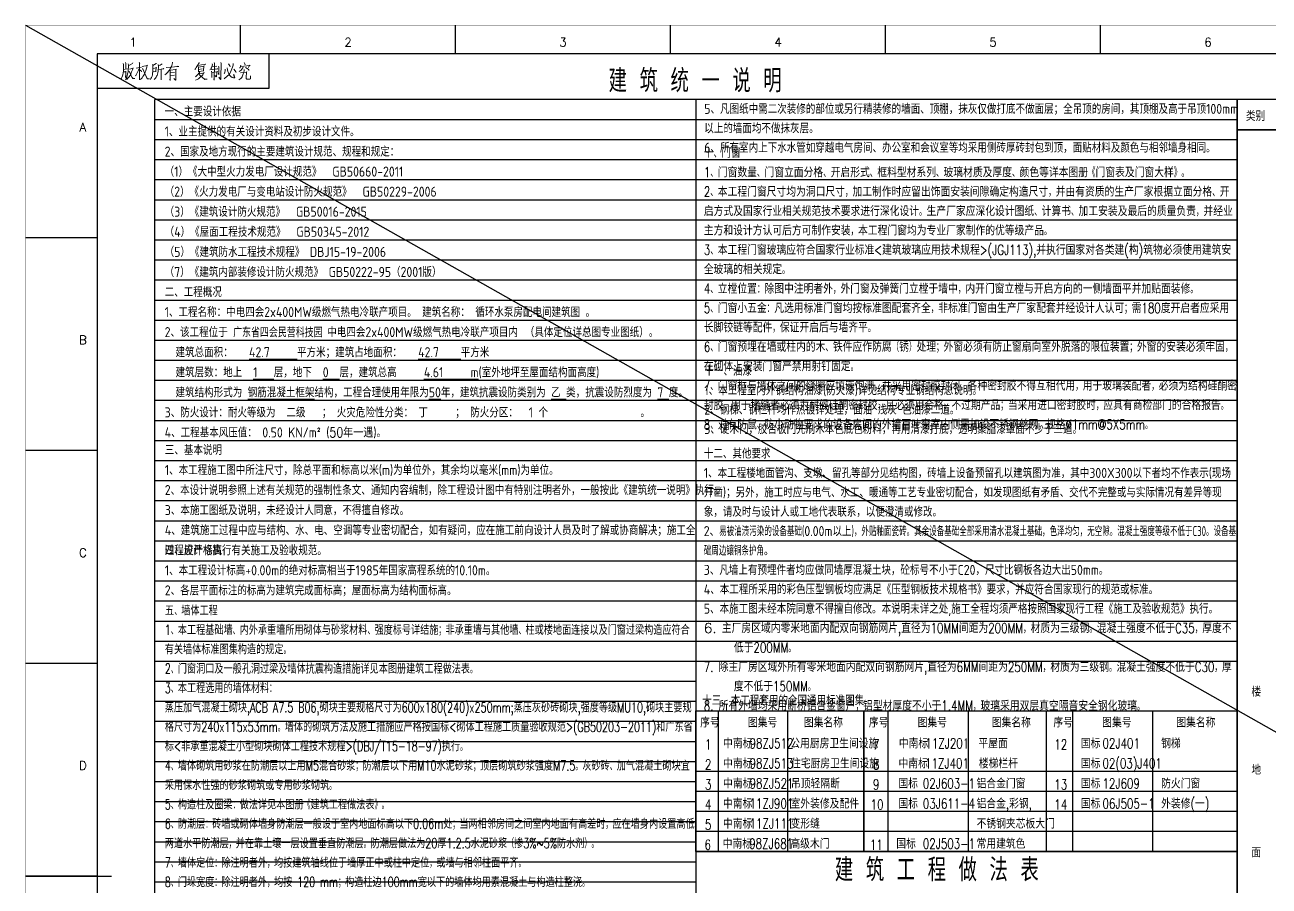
# Model space of a CAD drawing. Header units: millimetres. Extents: x 272502 to 382320, y 153465 to 264763.
# Drawn here: x 277270 to 320675, y 234693 to 264743 of the extents above; entities that cross this region are included whole.
import ezdxf
from ezdxf.enums import TextEntityAlignment as Align

# ---------------------------------------------------------------- set-up
doc = ezdxf.new("R2010")
doc.units = ezdxf.units.MM
doc.header["$LTSCALE"] = 1000
doc.layers.get('0').update_dxf_attribs({"color": 8})
for name, color, linetype in [('-人员定位', 6, 'Continuous'), ('PUB_TEXT', 8, 'Continuous'), ('工程做法表', 8, 'Continuous')]:
    doc.layers.add(name, color=color, linetype=linetype)
doc.styles.add('BIGFONT', font='geditxt.shx', dxfattribs={"bigfont": 'hztxt.shx'})
doc.styles.add('HZ', font='geditxt.shx', dxfattribs={"width": 0.75, "bigfont": 'hzfs_1.shx'})
doc.styles.get("Standard").update_dxf_attribs({"font": 'txt', "bigfont": 'gbcbig.shx'})

# ---------------------------------------------------------------- blocks, each defined once
blk = doc.blocks.new('GEDI_WK_A11')
at = {"color": 3}
for p, q in [((75, 584), (75, 594)), ((150, 584), (150, 594)), ((225, 584), (225, 594)), ((300, 584), (300, 594)), ((375, 584), (375, 594)), ((85, 572), (85, 584)), ((25, 572), (85, 572)), ((25, 519.75), (0, 519.75)), ((25, 445.5), (0, 445.5)), ((25, 371.25), (0, 371.25)), ((25, 297), (0, 297))]:
    blk.add_line(p, q, dxfattribs=at)
blk.add_lwpolyline([(0, 0, 0.1, 0.1, 0), (1050, 0, 0.1, 0.1, 0), (1050, 594, 0.1, 0.1, 0), (0, 594, 0.1, 0.1, 0)], format="xyseb", close=True, dxfattribs=at)
blk.add_lwpolyline([(25, 10), (1040, 10), (1040, 584), (25, 584)], close=True, dxfattribs=at)
blk.add_lwpolyline([(30, 297, 0.5, 0.5, 0), (0, 297, 0.5, 0.5, 0)], format="xyseb", dxfattribs=at)
for s, p in [('1', (37.5, 588)), ('2', (112.5, 588)), ('3', (187.5, 588)), ('4', (262.5, 588)), ('5', (337.5, 588)), ('6', (412.5, 588))]:
    blk.add_text(s, height=3, dxfattribs=at).set_placement(p, align=Align.MIDDLE)
for s, p in [('A', (20, 556.88)), ('B', (20, 482.62)), ('C', (20, 408.38)), ('D', (20, 334.12))]:
    blk.add_text(s, height=3, dxfattribs=at).set_placement(p, align=Align.CENTER)
blk = doc.blocks.new('GEDI_Copyright_2012')
at = {"color": 7, "lineweight": 0}
for points in [[(8.99, -3.43), (9.11, -3.83), (9.11, -5.03), (9.11, -5.93), (9.03, -6.73), (8.9, -7.33), (8.73, -8.03), (8.48, -8.53), (8.22, -8.93)], [(10.81, -3.53), (10.9, -4.03), (10.9, -4.68), (10.81, -5.53), (10.73, -6.33), (10.6, -7.03), (10.47, -7.68), (10.3, -8.23), (10.09, -8.72), (9.84, -9.08)], [(9.88, -3.13), (9.96, -3.43), (9.96, -5.33)], [(12.43, -3.23), (12.34, -3.38), (11.53, -3.88), (10.98, -4.13)], [(14.64, -3.13), (14.81, -3.38), (14.76, -3.33), (14.72, -9.13), (14.68, -8.72), (14.72, -8.13)], [(15.7, -4.48), (17.52, -4.18), (17.44, -4.03), (17.27, -4.68), (17.1, -5.43), (16.93, -5.93), (16.76, -6.43), (16.55, -6.93), (16.21, -7.48), (15.91, -7.98), (15.61, -8.43), (15.32, -8.72), (15.02, -8.98)], [(20.67, -3.38), (20.5, -3.48), (19.35, -4.13), (19.27, -3.73), (19.4, -4.13), (19.4, -5.43), (19.35, -6.23), (19.31, -6.78), (19.22, -7.33), (19.1, -7.83), (18.93, -8.33), (18.72, -8.68), (18.54, -8.98)], [(22.67, -3.58), (21.99, -3.98), (21.35, -4.13), (21.26, -3.73), (21.35, -4.33), (21.31, -4.93), (21.26, -5.58), (21.22, -6.13), (21.13, -6.63), (21.05, -7.18), (20.92, -7.58), (20.71, -7.88), (20.5, -8.23), (20.28, -8.53), (20.07, -8.78), (19.86, -8.98)], [(26.28, -2.98), (26.28, -3.23), (26.02, -4.08), (25.76, -4.68), (25.51, -5.08), (25.04, -5.83), (24.36, -6.63), (23.9, -7.13), (23.6, -7.38)], [(23.98, -4.83), (28.4, -4.43), (28.14, -4.33)], [(28.14, -4.33), (27.8, -4.48)], [(35.45, -3.03), (35.49, -3.23), (34.98, -4.18), (34.52, -4.83), (34.26, -5.23), (34.05, -5.53)], [(35.11, -4.08), (36.34, -3.93), (37.87, -3.68), (37.75, -3.63), (37.49, -3.73)], [(35.24, -4.43), (35.28, -4.73), (35.32, -5.58), (35.32, -6.38), (35.28, -6.23), (37.19, -5.93), (37.07, -5.93), (37.15, -4.23), (37.28, -4.38), (35.28, -4.68)], [(40.12, -3.58), (40.16, -3.88), (39.83, -4.93), (39.66, -5.23)], [(40.12, -4.48), (41.74, -4.33)], [(40.8, -3.03), (40.84, -3.28), (40.8, -9.23), (40.72, -8.88), (40.8, -8.53)], [(42.33, -4.33), (42.42, -4.58), (42.42, -7.33), (42.33, -6.83), (42.37, -6.53)], [(43.1, -3.13), (43.18, -3.43), (43.14, -8.23), (43.14, -8.53), (43.1, -8.78), (43.05, -8.88), (42.97, -8.98), (42.37, -8.23), (43.05, -8.88)], [(47.43, -3.48), (47.39, -4.03), (47.17, -4.73), (47, -5.28), (46.71, -5.88), (46.45, -6.48), (46.2, -6.88), (45.86, -7.38), (45.47, -7.78), (45.09, -8.13), (44.67, -8.48), (44.24, -8.72)], [(45.82, -3.53), (46.07, -3.93), (46.24, -4.28), (46.32, -4.48), (46.32, -4.63)], [(50.06, -3.98), (50.02, -4.33), (49.94, -4.58), (49.85, -4.83), (49.77, -4.98), (49.68, -5.03), (50.02, -4.43), (53.29, -4.13), (53.16, -4.03), (52.78, -4.83)], [(51.21, -3.03), (51.47, -3.58), (51.55, -3.93)], [(9.11, -6.38), (10.01, -6.28), (9.92, -6.13), (9.92, -8.38), (9.88, -8.08), (9.88, -7.68)], [(9.16, -5.48), (10.39, -5.28)], [(11.2, -5.43), (12.56, -5.08), (12.47, -4.93), (12.26, -5.58), (12, -6.38), (11.75, -6.98), (11.45, -7.63), (11.03, -8.23), (10.6, -8.68), (10.26, -9.03)], [(11.15, -6.08), (12.34, -8.63), (13.15, -8.68), (12.38, -8.58), (12.17, -8.28)], [(14.72, -4.88), (14.42, -5.73), (14.08, -6.43), (13.74, -7.13), (13.45, -7.63), (13.36, -7.78)], [(13.62, -5.08), (15.4, -4.68)], [(14.72, -5.63), (15.27, -6.03), (15.4, -6.33)], [(15.61, -5.23), (15.87, -5.28), (17.44, -8.72), (18.2, -8.83), (17.44, -8.63), (17.14, -8.08)], [(19.48, -6.38), (19.56, -6.33), (20.54, -6.18), (20.41, -6.23), (20.54, -4.68), (20.63, -4.88), (19.44, -5.13)], [(21.31, -5.53), (23.22, -5.23), (23.09, -5.18), (22.88, -5.28)], [(22.28, -5.43), (22.28, -9.13), (22.24, -8.88), (22.28, -8.48)], [(25.34, -5.53), (25.43, -5.73), (25.38, -9.03), (25.38, -9.33), (25.34, -9.03), (25.38, -8.68)], [(25.43, -5.73), (27.38, -5.53), (27.38, -5.43), (27.47, -5.53), (27.38, -5.58), (27.38, -9.08), (27.34, -9.28), (26.66, -8.63), (27.34, -9.18)], [(26.96, -6.58), (25.47, -6.73)], [(25.47, -7.68), (26.96, -7.53)], [(35.71, -6.38), (35.71, -6.53), (34.98, -7.43), (34.56, -7.78), (34.26, -8.03)], [(35.62, -6.88), (35.75, -6.98), (37.28, -6.68), (37.23, -6.53), (36.77, -7.33), (36.47, -7.68), (36.17, -7.98), (35.71, -8.38), (35.28, -8.72), (34.81, -8.98), (34.26, -9.23)], [(36.64, -5.28), (35.36, -5.48)], [(35.54, -7.38), (35.62, -7.43), (37.57, -8.98), (38.3, -8.93), (37.57, -8.93), (37.32, -8.78)], [(39.27, -5.63), (42.08, -5.33), (42.03, -5.33), (41.87, -5.28), (41.65, -5.38)], [(39.87, -6.13), (39.95, -6.68), (39.95, -6.78), (40, -8.28), (39.95, -7.98), (40, -7.73)], [(40, -6.58), (41.95, -6.28), (41.82, -6.13), (41.74, -6.53), (41.69, -7.18), (41.61, -7.63), (41.57, -7.93), (41.44, -8.08), (41.06, -7.58), (41.48, -8.03)], [(44.67, -5.43), (44.63, -5.93), (44.5, -6.48), (44.37, -6.83), (44.24, -7.03)], [(45.26, -4.88), (45.43, -5.63), (45.56, -6.18), (45.77, -6.68), (45.99, -7.23), (46.24, -7.63), (46.58, -7.93), (47.05, -8.28), (47.51, -8.43), (47.81, -8.48), (47.94, -8.48), (47.73, -7.78), (47.64, -7.13), (47.81, -8.48)], [(47.64, -5.43), (48.07, -5.93), (48.36, -6.28), (48.49, -6.58)], [(51.21, -5.48), (51.21, -5.83), (51.08, -6.58), (50.95, -7.03), (50.83, -7.43), (50.7, -7.78), (50.53, -8.13), (50.32, -8.43), (50.06, -8.68), (49.77, -8.93), (49.43, -9.18)], [(50.91, -4.68), (50.83, -4.98), (50.44, -5.43), (50.06, -5.83), (49.81, -6.03), (49.55, -6.23)], [(49.98, -6.68), (52.19, -6.43), (52.06, -6.28), (52.02, -6.58), (51.93, -8.18), (51.97, -8.63), (52.06, -8.78), (52.19, -8.88), (52.4, -8.88), (52.61, -8.88), (53.21, -8.88), (53.42, -8.78), (53.46, -8.72), (53.42, -7.68), (53.42, -8.78)], [(51.76, -4.78), (52.27, -5.13), (52.65, -5.43), (52.83, -5.68), (52.91, -5.88)]]:
    blk.add_lwpolyline(points, dxfattribs=at)

msp = doc.modelspace()

# ---------------------------------------------------------------- linework, layer by layer
at = {"layer": '-人员定位'}
msp.add_line((277294.7, 264737.7), (382294.7, 205337.7), dxfattribs=at)
at = {"layer": '工程做法表'}
for p, q in [((301451.9, 240806.7), (301451.9, 235906.7)), ((303872.2, 240806.7), (303872.2, 235906.7)), ((307372, 240806.7), (307372, 235906.7)), ((310172.6, 240806.7), (310172.6, 235906.7)), ((313809.9, 240806.7), (313809.9, 235906.7)), ((316610.4, 240806.7), (316610.4, 235906.7)), ((300679.6, 235906.7), (319560.3, 235906.7))]:
    msp.add_line(p, q, dxfattribs=at)
at = {"layer": '工程做法表', "const_width": 50}
for points in [[(281794.7, 262143.1), (325249, 262143.1)], [(281794.7, 262143.1), (335723.3, 262143.1), (335723.3, 206843.1), (319560.3, 206843.1)], [(281794.7, 262143.1), (335723.3, 262143.1), (335723.3, 206843.1), (319560.3, 206843.1)], [(281799, 262143.1), (281799, 206843.1)], [(297957.8, 262143.1), (351886.4, 262143.1), (351886.4, 210079.4), (335723.3, 210079.4)], [(297957.8, 262143.1), (351886.4, 262143.1), (351883.6, 211279.4), (335723.3, 211279.4)], [(300679.6, 262143.1), (300679.6, 206843.1)], [(319560.3, 262143.1), (319560.3, 206843.1)], [(319553.9, 261079.4), (335723.3, 261079.4)], [(300679.6, 235906.7), (319560.3, 235906.7)]]:
    msp.add_lwpolyline(points, dxfattribs=at)
at = {"layer": '工程做法表'}
for points in [[(281794.7, 261443.1), (319560.3, 261443.1)], [(281794.7, 260743.1), (319560.3, 260743.1)], [(281794.7, 260043.1), (319560.3, 260043.1)], [(281794.7, 259343.1), (319560.3, 259343.1)], [(281794.7, 258643.1), (319560.3, 258643.1)], [(281794.7, 257943.1), (319560.3, 257943.1)], [(281794.7, 257243.1), (319560.3, 257243.1)], [(281794.7, 256543.1), (319560.3, 256543.1)], [(281794.7, 255843.1), (319560.3, 255843.1)], [(281794.7, 255143.1), (319560.3, 255143.1)], [(281794.7, 254443.1), (319560.3, 254443.1)], [(281794.7, 253743.1), (319560.3, 253743.1)], [(281794.7, 253043.1), (319560.3, 253043.1)], [(281794.7, 252343.1), (319560.3, 252343.1)], [(281794.7, 251643.1), (319560.3, 251643.1)], [(281794.7, 250943.1), (319560.3, 250943.1)], [(281794.7, 250243.1), (319560.3, 250243.1)], [(281794.7, 249543.1), (319560.3, 249543.1)], [(281794.7, 248843.1), (319560.3, 248843.1)], [(281794.7, 248143.1), (319560.3, 248143.1)], [(281794.7, 247443.1), (319560.3, 247443.1)], [(281794.7, 246743.1), (319560.3, 246743.1)], [(281794.7, 246043.1), (319560.3, 246043.1)], [(281794.7, 245343.1), (319560.3, 245343.1)], [(281794.7, 244643.1), (319560.3, 244643.1)], [(281794.7, 243943.1), (319560.3, 243943.1)], [(281794.7, 243243.1), (319560.3, 243243.1)], [(281794.7, 242543.1), (319560.3, 242543.1)], [(281794.7, 241843.1), (300679.6, 241843.1)], [(281794.7, 241143.1), (300679.6, 241143.1)], [(312898, 240806.7), (312898, 235906.7)], [(281794.7, 240443.1), (300679.6, 240443.1)], [(281794.7, 239743.1), (300679.6, 239743.1)], [(281794.7, 239043.1), (300679.6, 239043.1)], [(281794.7, 238343.1), (300679.6, 238343.1)], [(300679.6, 238706.7), (319560.3, 238706.7)], [(300679.6, 238006.7), (319560.3, 238006.7)], [(281794.7, 237643.1), (300679.6, 237643.1)], [(300679.6, 237306.7), (319560.3, 237306.7)], [(281794.7, 236943.1), (300679.6, 236943.1)], [(300679.6, 236606.7), (319560.3, 236606.7)], [(281794.7, 236243.1), (300679.6, 236243.1)], [(281794.7, 235543.1), (300679.6, 235543.1)], [(281794.7, 234843.1), (300679.6, 234843.1)]]:
    msp.add_lwpolyline(points, dxfattribs=at)
for points in [[(300679.6, 240806.7), (306539, 240806.7), (306539, 235906.7), (300679.6, 235906.7)], [(306539, 240806.7), (319560.3, 240806.7), (319560.3, 235906.7), (306539, 235906.7)]]:
    msp.add_lwpolyline(points, close=True, dxfattribs=at)

# ---------------------------------------------------------------- block references
at = {"xscale": 100, "yscale": 100, "zscale": 100}
for name, p in [('GEDI_WK_A11', (277294.7, 205337.7)), ('GEDI_Copyright_2012', (279794.7, 263737.7))]:
    msp.add_blockref(name, p, dxfattribs=at)

# ---------------------------------------------------------------- texts
at = {"layer": 'PUB_TEXT', "width": 0.8}
for s, style, p in [('建 筑 统 一 说 明 ', 'HZ', (297633.9, 262391)), ('建 筑 工 程 做 法 表 ', 'BIGFONT', (305524.8, 234860))]:
    msp.add_text(s, height=800, dxfattribs=dict(at, style=style)).set_placement(p)
at = {"layer": 'PUB_TEXT', "linetype": 'Continuous', "style": 'BIGFONT', "width": 0.8}
for s, p in [('类别', (320201.6, 261391.5)), ('楼', (320225.6, 241305.2)), ('地', (320225.6, 238578)), ('面', (320225.6, 235693))]:
    msp.add_text(s, height=350, dxfattribs=at).set_placement(p, align=Align.CENTER)
at = {"layer": 'PUB_TEXT', "linetype": 'Continuous', "style": 'HZ', "width": 0.75}
for s, p in [('序号', (300826.4, 240228.3)), ('图集号', (302493.4, 240228.3)), ('图集名称', (304444.3, 240228.3)), ('序号', (306710.1, 240228.3)), ('图集号', (308413.5, 240228.3)), ('图集名称', (310998.2, 240228.3)), ('序号', (313148, 240228.3)), ('图集号', (314851.4, 240228.3)), ('图集名称', (317436.1, 240228.3)), ('1', (300994.3, 239463.4)), ('中南标', (301625.6, 239499.3)), ('98ZJ512', (302550.9, 239499.3)), ('公用厨房卫生间设施', (303969.7, 239499.3)), ('7', (306853.7, 239463.4)), ('中南标', (307757.2, 239499.3)), ('11ZJ201', (308682.5, 239499.3)), ('平屋面', (310533.6, 239499.3)), ('12', (313183, 239463.4)), ('国标', (314106.6, 239499.3)), ('02J401', (314862, 239499.3)), ('钢梯', (316907.2, 239499.3)), ('中南标', (301625.6, 238799.3)), ('住宅厨房卫生间设施', (303994.4, 238799.3)), ('中南标', (307747.6, 238799.3)), ('楼梯栏杆', (310548.2, 238799.3)), ('国标', (314106.6, 238799.3)), ('02(03)J401', (314862, 238799.3)), ('2', (300994.3, 238763.4)), ('98ZJ513', (302550.9, 238799.3)), ('8', (306852.7, 238763.4)), ('11ZJ401', (308672.9, 238799.3)), ('3', (300994.3, 238063.4)), ('中南标', (301625.6, 238099.3)), ('98ZJ521', (302550.9, 238099.3)), ('吊顶轻隔断', (303994.4, 238099.3)), ('9', (306852.7, 238063.4)), ('国标', (307740.9, 238099.3)), ('02J603-1', (308594, 238099.3)), ('铝合金门窗', (310469.3, 238099.3)), ('13', (313183, 238063.4)), ('国标', (314106.6, 238099.3)), ('12J609', (314862, 238099.3)), ('防火门窗', (316907.2, 238099.3)), ('4', (300994.3, 237363.4)), ('中南标', (301622.7, 237399.3)), ('11ZJ901', (302548, 237399.3)), ('室外装修及配件', (303978.6, 237399.3)), ('10', (306774.7, 237363.4)), ('国标', (307740.9, 237399.3)), ('03J611-4', (308594, 237399.3)), ('铝合金,彩钢,', (310469.3, 237399.3)), ('14', (313183, 237363.4)), ('国标', (314106.6, 237399.3)), ('06J505-1', (314862, 237399.3)), ('外装修(一)', (316907.2, 237399.3)), ('5', (300994.3, 236663.4)), ('中南标', (301622.7, 236699.3)), ('11ZJ111', (302548, 236699.3)), ('变形缝', (303978.6, 236699.3)), ('不锈钢夹芯板大门', (310469.3, 236699.3)), ('6', (300978.1, 235963.4)), ('中南标', (301613.6, 235999.3)), ('98ZJ681', (302538.9, 235999.3)), ('高级木门', (303974.2, 235999.3)), ('11', (306745.2, 235963.4)), ('国标', (307668.7, 235999.3)), ('02J503-1', (308594, 235999.3)), ('常用建筑色', (310469.3, 235999.3))]:
    msp.add_text(s, height=350, dxfattribs=at).set_placement(p)
at = {"layer": 'PUB_TEXT', "linetype": 'Continuous', "char_height": 350, "attachment_point": 1}
for s, insert, width, line_spacing_factor, style in [('\\pi-600.8,l600.8,t600.8;{\\Fgbenor,gbcbig|c134;\\W1;一、主要设计依据\\P\\pi0,l0,t772.9;1、业主提供的有关设计资料及初步设计文件。\\P\\ptz;2、国家及地方现行的主要建筑设计规范、规程和规定：\\P（1）《大中型火力发电厂设计规范》  GB50660-2011\\P（2）《火力发电厂与变电站设计防火规范》  GB50229-2006\\P（3）《建筑设计防火规范》  GB50016-2015\\P（4）《屋面工程技术规范》  GB50345-2012\\P（5）《建筑防水工程技术规程》 DBJ15-19-2006\\P（7）《建筑内部装修设计防火规范》 GB50222-95（2001版）}', (282146.2, 261898.7), 18533.418, 1.2, 'BIGFONT'), ('{\\Fgbenor,gbcbig|c134;\\W1;5、凡图纸中需二次装修的部位或另行精装修的墙面、顶棚，抹灰仅做打底不做面层；全吊顶的房间，其顶棚及高于吊顶100mm以上的墙面均不做抹灰层。\\P6、所有室内上下水水管如穿越电气房间、办公室和会议室等均采用侧砖厚砖封包到顶，面贴材料及颜色与相邻墙身相同。}', (300970.4, 261987.6), 18587.731, 1.16, 'HZ'), ('十{\\Fgbenor,gbcbig|c134;、}门窗\\P1{\\Fgbenor,gbcbig|c134;、}门窗数量{\\Fgbenor,gbcbig|c134;、}门窗立面分格{\\Fgbenor,gbcbig|c134;、}开启形式{\\Fgbenor,gbcbig|c134;、}框料型材系列{\\Fgbenor,gbcbig|c134;、}玻璃材质及厚度{\\Fgbenor,gbcbig|c134;、}颜色等详本图册{\\Fgbenor,gbcbig|c134;《}门窗表及门窗大样{\\Fgbenor,gbcbig|c134;》。}\\P2{\\Fgbenor,gbcbig|c134;、}本工程门窗尺寸均为洞口尺寸{\\Fgbenor,gbcbig|c134;，}加工制作时应留出饰面安装间隙确定构造尺寸{\\Fgbenor,gbcbig|c134;，}并由有资质的生产厂家根据立面分格{\\Fgbenor,gbcbig|c134;、}开启方式及国家行业相关规范技术要求进行深化设计{\\Fgbenor,gbcbig|c134;。}生产厂家应深化设计图纸{\\Fgbenor,gbcbig|c134;、}计算书{\\Fgbenor,gbcbig|c134;、}加工安装及最后的质量负责{\\Fgbenor,gbcbig|c134;，}并经业主方和设计方认可后方可制作安装{\\Fgbenor,gbcbig|c134;，}本工程门窗均为专业厂家制作的优等级产品{\\Fgbenor,gbcbig|c134;。}\\P3{\\Fgbenor,gbcbig|c134;、}本工程门窗玻璃应符合国家行业标准<建筑玻璃应用技术规程>(JGJ113),并执行国家对各类建(构)筑物必须使用建筑安全玻璃的相关规定{\\Fgbenor,gbcbig|c134;。}\\P4{\\Fgbenor,gbcbig|c134;、}立樘位置{\\Fgbenor,gbcbig|c134;：}除图中注明者外{\\Fgbenor,gbcbig|c134;，}外门窗及弹簧门立樘于墙中{\\Fgbenor,gbcbig|c134;，}内开门窗立樘与开启方向的一侧墙面平并加贴面装修{\\Fgbenor,gbcbig|c134;。}\\P5{\\Fgbenor,gbcbig|c134;、}门窗小五金{\\Fgbenor,gbcbig|c134;：}凡选用标准门窗均按标准图配套齐全{\\Fgbenor,gbcbig|c134;，}非标准门窗由生产厂家配套并经设计人认可{\\Fgbenor,gbcbig|c134;；}需180度开启者应采用长脚铰链等配件{\\Fgbenor,gbcbig|c134;，}保证开启后与墙齐平{\\Fgbenor,gbcbig|c134;。}\\P6{\\Fgbenor,gbcbig|c134;、}门窗预埋在墙或柱内的木{\\Fgbenor,gbcbig|c134;、}铁件应作防腐{\\Fgbenor,gbcbig|c134;（}锈{\\Fgbenor,gbcbig|c134;）}处理{\\Fgbenor,gbcbig|c134;；}外窗必须有防止窗扇向室外脱落的限位装置{\\Fgbenor,gbcbig|c134;；}外窗的安装必须牢固{\\Fgbenor,gbcbig|c134;，}在砌体上安装门窗严禁用射钉固定{\\Fgbenor,gbcbig|c134;。}\\P7{\\Fgbenor,gbcbig|c134;、}门窗框与墙体之间的缝隙应填嵌饱满{\\Fgbenor,gbcbig|c134;，}并采用密封胶封闭{\\Fgbenor,gbcbig|c134;。}各种密封胶不得互相代用{\\Fgbenor,gbcbig|c134;，}用于玻璃装配者{\\Fgbenor,gbcbig|c134;，}必须为结构硅酮密封胶{\\Fgbenor,gbcbig|c134;，}用于堵缝者必须为耐候硅酮密封胶{\\Fgbenor,gbcbig|c134;，}且必须用合格{\\Fgbenor,gbcbig|c134;、}不过期产品{\\Fgbenor,gbcbig|c134;；}当采用进口密封胶时{\\Fgbenor,gbcbig|c134;，}应具有商检部门的合格报告{\\Fgbenor,gbcbig|c134;。}\\P8{\\Fgbenor,gbcbig|c134;、}对有防鼠{\\Fgbenor,gbcbig|c134;、}防小动物要求的设备房间的外墙百叶窗室内侧需加设不锈钢丝网{\\Fgbenor,gbcbig|c134;，}规格∅1mm@5X5mm{\\Fgbenor,gbcbig|c134;。}', (300954.4, 260454.1), 18587.731, 1.16, 'HZ'), ('\\pi-600.8,l600.8,t600.8;{\\Fgbenor,gbcbig|c134;二、工程概况\\P\\pi0,l0,tz;1、工程名称：中电四会2x400MW级燃气热电冷联产项目。 建筑名称： \\C6;循环水泵房配电间建筑图 \\C256;。\\P2、该工程位于\\Fgbenor|c134; \\Fgeditxt,dxt|c134;\\H0.8571x;\\W0.8;广东省四会民营科技园 \\Fgbenor,gbcbig|c134;\\H1.167x;\\W1;中电四会2x400MW级燃气热电冷联产项目内} {\\Fgbenor,gbcbig|c134;（具体定位详总图专业图纸）。\\P  建筑总面积： \\A1;\\L\\C6;  \\Fgbenor,gbcbig|c0;42.7\\Fgbenor,gbcbig|c134;     \\A0;\\l\\C256;平方米；建筑占地面积： \\A1;\\L\\C6;  \\Fgbenor,gbcbig|c0;42.7\\Fgbenor,gbcbig|c134;    \\A0;\\l\\C256;平方米                                   \\P  建筑层数：地上\\L \\Fgbenor,gbcbig|c0; 1\\Fgbenor,gbcbig|c134;   \\l层，地下\\L  \\Fgbenor,gbcbig|c0;0\\Fgbenor,gbcbig|c134;  \\l层，建筑总高 \\L\\C6;    \\Fgbenor,gbcbig|c0;4.61\\Fgbenor,gbcbig|c134;     \\C256;m\\l(室外地坪至屋面结构面高度)\\P  建筑结构形式为\\L \\C6;钢筋混凝土框架\\l\\C256;结构，工程合理使用年限为\\L\\C6;50\\l\\C256;年，建筑抗震设防类别为\\L\\C6; 乙 \\l\\C256;类，抗震设防烈度为\\L \\Fgbenor,gbcbig|c0;7\\Fgbenor,gbcbig|c134; \\l度。\\P3、防火设计：耐火等级为  二级   ； 火灾危险性分类： 丁\\C6;     \\C256;； 防火分区：\\C6;  1 个                 \\C256;。      \\P4、工程基本风压值： \\C6;0.50 \\C256;KN/m²\\C6; (\\Fgeditxt|c0;\\W0.8;\\C256;50}年一遇{\\Fgbenor,gbcbig|c134;\\C6;)\\C256;。   }', (282146.2, 255598.7), 18533.418, 1.2, 'BIGFONT'), ('{\\Fgbenor,gbcbig|c134;\\W1;十一、油漆\\P1、本工程室内外钢结构油漆(防火漆)详见结构专业钢结构总说明。\\P2、钢梯、钢栏杆均作热镀锌处理，面油 \\C6;浅灰 \\C256;色油漆二道。\\P3、硬木门，胶合板门先刷木本色底色粉料，再用清漆打底，透明聚脂漆罩面不少于三道。}', (300972.5, 252847.6), 18587.731, 1.16, 'HZ'), ('{\\Fgbenor,gbcbig|c134;三、基本说明\\P1、本工程施工图中所注尺寸，除总平面和标高以米(m)为单位外，其余均以毫米(mm)为单位。\\P2、本设计说明参照上述有关规范的强制性条文、通知内容编制，除工程设计图中有特别注明者外，一般按此《建筑统一说明》执行。\\P3、本施工图纸及说明，未经设计人同意，不得擅自修改。\\P4、建筑施工过程中应与结构、水、电、空调等专业密切配合，如有疑问，应在施工前向设计人员及时了解或协商解决；施工全过程应严格执行有关施工及验收规范。}', (282150.9, 250087.6), 18533.418, 1.2, 'BIGFONT'), ('{\\Fgbenor,gbcbig|c134;\\W1;十二、其他要求\\P1、本工程楼地面管沟、支墩、留孔等部分见结构图，砖墙上设备预留孔以建筑图为准，其中300X300以下者均不作表示(现场开凿)；另外，施工时应与电气、水工、暖通等工艺专业密切配合，如发现图纸有矛盾、交代不完整或与实际情况有差异等现象，请及时与设计人或工地代表联系，以便澄清或修改。\\P2、\\W0.75;易被油渍污染的设备基础(\\W1;0.00m以上\\W0.75;)，外贴釉面瓷砖。其余设备基础全部采用清水混凝土基础，色泽均匀，无空隙。混凝土强度等级不低于C30。设备基础周边镶铜条护角\\W1;。\\P3、凡墙上有预埋件者均应做同墙厚混凝土块，砼标号不小于C20，尺寸比钢板各边大出50mm。\\P4、本工程所采用的彩色压型钢板均应满足《压型钢板技术规格书》要求，并应符合国家现行的规范或标准。\\P5、本施工图未经本院同意不得擅自修改。本说明未详之处,施工全程均须严格按照国家现行工程《施工及验收规范》执行。\\Fgbenor,gbcbig|c0;\\P\\pi-1050,l1050,t1050;\\Fgeditxt,dxt|c0;6.\\Fgeditxt,dxt|c134;\\W0.75; 主厂房区域内零米地面内配双向钢筋网片,直径为10MM间距为200MM\\Fgbenor,gbcbig|c134;，\\Fgeditxt,dxt|c134;材质为三级钢\\Fgbenor,gbcbig|c134;。\\Fgeditxt,dxt|c134;混凝土强度不低于C35\\Fgbenor,gbcbig|c134;，\\Fgeditxt,dxt|c134;厚度不低于200MM\\Fgbenor,gbcbig|c134;。\\Fgeditxt,dxt|c134;\\P7. 除主厂房区域外所有零米地面内配双向钢筋网片,直径为6MM间距为250MM\\Fgbenor,gbcbig|c134;，\\Fgeditxt,dxt|c134;材质为三级钢\\Fgbenor,gbcbig|c134;。\\Fgeditxt,dxt|c134;混凝土强度不低于C30\\Fgbenor,gbcbig|c134;，\\Fgeditxt,dxt|c134;厚度不低于150MM\\Fgbenor,gbcbig|c134;。\\Fgeditxt,dxt|c134;\\P8. 所有外墙均采用断桥铝合金窗户\\Fgbenor,gbcbig|c134;，\\Fgeditxt,dxt|c134;铝型材厚度不小于1.4MM\\Fgbenor,gbcbig|c134;，\\Fgeditxt,dxt|c134;玻璃采用双层真空隔音安全钢化玻璃\\Fgbenor,gbcbig|c134;。}', (300953.6, 249962.6), 18587.731, 1.16, 'HZ'), ('{\\Fgbenor,gbcbig|c134;四、设计标高\\P1、本工程设计标高+0.00m的绝对标高相当于\\C6;1985年国家高程系统\\C256;的\\Fgbenor,gbcbig|c0;\\C6;10.10\\Fgbenor,gbcbig|c134;m\\C256;。\\P2、各层平面标注的标高为建筑完成面标高；屋面标高为结构面标高。}', (282150.9, 246587.6), 18533.418, 1.2, 'BIGFONT'), ('{\\W0.7;五\\Fgbenor,gbcbig|c134;、\\Fgeditxt,dxt|c134;墙体工程\\P1\\Fgbenor,gbcbig|c134;、\\Fgeditxt,dxt|c134;本工程基础墙\\Fgbenor,gbcbig|c134;、\\Fgeditxt,dxt|c134;内外承重墙所用砌体与砂浆材料\\Fgbenor,gbcbig|c134;、\\Fgeditxt,dxt|c134;强度标号详结施\\Fgbenor,gbcbig|c134;；\\Fgeditxt,dxt|c134;非承重墙与其他墙\\Fgbenor,gbcbig|c134;、\\Fgeditxt,dxt|c134;柱或楼地面连接以及门窗过梁构造应符合有关墙体标准图集构造的规定\\Fgbenor,gbcbig|c134;。\\Fgeditxt,dxt|c134;\\P2\\Fgbenor,gbcbig|c134;、\\Fgeditxt,dxt|c134;门窗洞口及一般孔洞过梁及墙体抗震构造措施详见本图册建筑工程做法表\\Fgbenor,gbcbig|c134;。\\Fgeditxt,dxt|c134;\\P3\\Fgbenor,gbcbig|c134;、\\Fgeditxt,dxt|c134;本工程选用的墙体材料\\Fgbenor,gbcbig|c134;：\\Fgeditxt,dxt|c134;\\P\\C6;蒸压加气混凝土砌块,ACB A7.5 B06,砌块主要规格尺寸为600x180(240)x250mm;蒸压灰砂砖砌块,强度等级MU10,砌块主要规格尺寸为240x115x53mm\\Fgbenor,gbcbig|c134;。\\Fgeditxt,dxt|c134;\\C256;墙体的砌筑方法及施工措施应严格按国标<砌体工程施工质量验收规范>(GB50203-2011)和广东省标<非承重混凝土小型砌块砌体工程技术规程>(DBJ/T15-18-97)执行\\Fgbenor,gbcbig|c134;。\\Fgeditxt,dxt|c134;\\P4\\Fgbenor,gbcbig|c134;、\\Fgeditxt,dxt|c134;墙体砌筑用砂浆在防潮层以上用M5混合砂浆\\Fgbenor,gbcbig|c134;；\\Fgeditxt,dxt|c134;防潮层以下用M10水泥砂浆\\Fgbenor,gbcbig|c134;；\\Fgeditxt,dxt|c134;顶层砌筑砂浆强度M7.5\\Fgbenor,gbcbig|c134;。\\Fgeditxt,dxt|c134;灰砂砖\\Fgbenor,gbcbig|c134;、\\Fgeditxt,dxt|c134;加气混凝土砌块宜采用保水性强的砂浆砌筑或专用砂浆砌筑\\Fgbenor,gbcbig|c134;。\\Fgeditxt,dxt|c134;\\P5\\Fgbenor,gbcbig|c134;、\\Fgeditxt,dxt|c134;构造柱及圈梁\\Fgbenor,gbcbig|c134;：\\Fgeditxt,dxt|c134;做法详见本图册\\Fgbenor,gbcbig|c134;《\\Fgeditxt,dxt|c134;建筑工程做法表\\Fgbenor,gbcbig|c134;》。\\Fgeditxt,dxt|c134;\\P6\\Fgbenor,gbcbig|c134;、\\Fgeditxt,dxt|c134;防潮层\\Fgbenor,gbcbig|c134;：\\Fgeditxt,dxt|c134;砖墙或砌体墙身防潮层一般设于室内地面标高以下0.06m处\\Fgbenor,gbcbig|c134;；\\Fgeditxt,dxt|c134;当两相邻房间之间室内地面有高差时\\Fgbenor,gbcbig|c134;，\\Fgeditxt,dxt|c134;应在墙身内设置高低两道水平防潮层\\Fgbenor,gbcbig|c134;，\\Fgeditxt,dxt|c134;并在靠土壤一层设置垂直防潮层\\Fgbenor,gbcbig|c134;。\\Fgeditxt,dxt|c134;防潮层做法为20厚1:2.5水泥砂浆\\Fgbenor,gbcbig|c134;（\\Fgeditxt,dxt|c134;掺3%~5%防水剂\\Fgbenor,gbcbig|c134;）。\\Fgeditxt,dxt|c134;\\P7\\Fgbenor,gbcbig|c134;、\\Fgeditxt,dxt|c134;墙体定位\\Fgbenor,gbcbig|c134;：\\Fgeditxt,dxt|c134;除注明者外\\Fgbenor,gbcbig|c134;，\\Fgeditxt,dxt|c134;均按建筑轴线位于墙厚正中或柱中定位\\Fgbenor,gbcbig|c134;，\\Fgeditxt,dxt|c134;或墙与相邻柱面平齐\\Fgbenor,gbcbig|c134;。\\Fgeditxt,dxt|c134;\\P8\\Fgbenor,gbcbig|c134;、\\Fgeditxt,dxt|c134;门垛宽度\\Fgbenor,gbcbig|c134;：\\Fgeditxt,dxt|c134;除注明者外\\Fgbenor,gbcbig|c134;，\\Fgeditxt,dxt|c134;均按 \\Fgeditxt,dxt|c0;\\C6;120\\Fgeditxt,dxt|c134; \\C256;mm\\Fgbenor,gbcbig|c134;；\\Fgeditxt,dxt|c134;构造柱边100mm宽以下的墙体均用素混凝土与构造柱整浇\\Fgbenor,gbcbig|c134;。\\Fgeditxt,dxt|c134;\\P9\\Fgbenor,gbcbig|c134;、\\Fgeditxt,dxt|c134;凡砖墙上的预留洞详见建施图\\Fgbenor,gbcbig|c134;，\\Fgeditxt,dxt|c134;钢筋混凝土墙上的预留洞另详结施图\\Fgbenor,gbcbig|c134;。\\Fgeditxt,dxt|c134;\\P10\\Fgbenor,gbcbig|c134;、\\Fgeditxt,dxt|c134;预留洞的封堵\\Fgbenor,gbcbig|c134;：\\Fgeditxt,dxt|c134;变形缝处留洞在双墙分别设套管\\Fgbenor,gbcbig|c134;，\\Fgeditxt,dxt|c134;套管与穿墙管之间用密封材料嵌堵\\Fgbenor,gbcbig|c134;；\\Fgeditxt,dxt|c134;防火墙上留洞的封堵及管道穿越防火墙处的缝隙\\Fgbenor,gbcbig|c134;，\\Fgeditxt,dxt|c134;应用防火封堵材料封堵\\Fgbenor,gbcbig|c134;。\\Fgeditxt,dxt|c134;\\P11\\Fgbenor,gbcbig|c134;、\\Fgeditxt,dxt|c134;所有外墙面应在找平层中附加 ∅4@200X200双向钢丝网/玻纤网\\Fgbenor,gbcbig|c134;，\\Fgeditxt,dxt|c134;用膨胀螺栓锚固\\Fgbenor,gbcbig|c134;，\\Fgeditxt,dxt|c134;中距不小于1mX1m\\Fgbenor,gbcbig|c134;。}', (282150.9, 244487.6), 18528.702, 1.16, 'BIGFONT'), ('{\\Fgbenor,gbcbig|c134;\\W1;十三、本工程套用的全国通用标准图集}', (300896.2, 241351.2), 21366.652, 1.2, 'HZ')]:
    msp.add_mtext(s, dxfattribs=dict(at, insert=insert, width=width, line_spacing_factor=line_spacing_factor, style=style))

doc.saveas('drawing.dxf')
